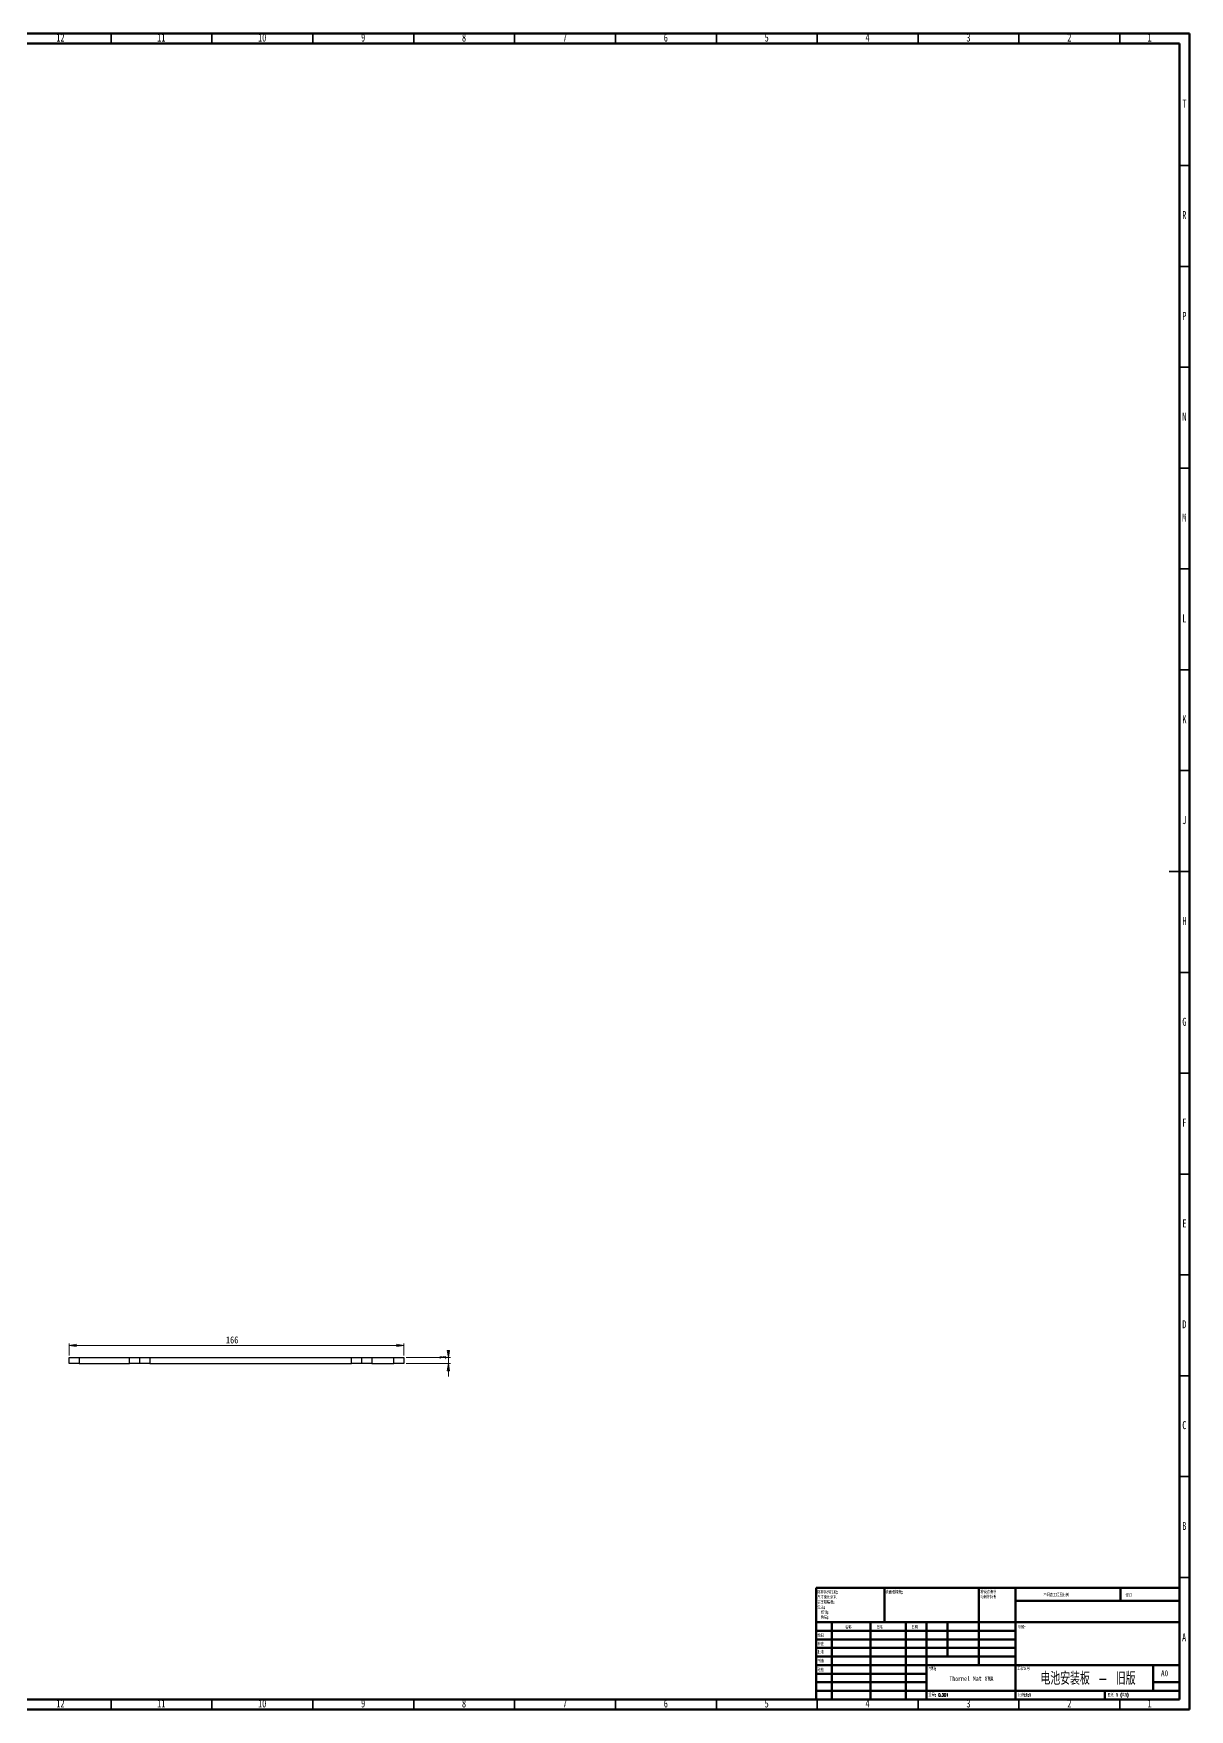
# Model space of a CAD drawing. Header units: millimetres. Extents: x 15 to 1184, y 5 to 836.
# Drawn here: x 611 to 1184, y 5 to 836 of the extents above; entities that cross this region are included whole.
import ezdxf

# ---------------------------------------------------------------- set-up
doc = ezdxf.new("R2010")
doc.units = ezdxf.units.MM
doc.styles.add('SLDTEXTSTYLE0', font='TXT', dxfattribs={"width": 0.75})
doc.styles.add('SLDTEXTSTYLE1', font='TXT', dxfattribs={"width": 0.75, "bigfont": 'bigfont'})
doc.styles.add('SLDTEXTSTYLE2', font='TXT', dxfattribs={"width": 0.694444, "bigfont": 'bigfont'})
doc.styles.add('SLDTEXTSTYLE3', font='TXT', dxfattribs={"width": 0.7, "bigfont": 'bigfont'})
doc.dimstyles.new('SLDDIMSTYLE0', dxfattribs={"dimtxt": 3.5, "dimasz": 3.556, "dimexe": 0, "dimexo": 0.0625, "dimgap": 0.875, "dimtad": 1, "dimrnd": 1e-09, "dimzin": 12, "dimdsep": 46, "dimtxsty": 'SLDTEXTSTYLE0', "dimblk1": 'CLOSED', "dimblk2": 'CLOSED', "dimsah": 1, "dimcen": 0.09, "dimadec": 0, "dimazin": 3, "dimtfac": 1, "dimtofl": 0, "dimtmove": 0, "dimatfit": 3, "dimldrblk": 'CLOSED', "dimfxl": 1, "dimfrac": 2, "dimtolj": 1, "dimtzin": 12, "dimarcsym": 0})
doc.dimstyles.new('SLDDIMSTYLE1', dxfattribs={"dimtxt": 3.5, "dimasz": 3.556, "dimexe": 0, "dimexo": 0.0625, "dimgap": 0.875, "dimtad": 1, "dimrnd": 1e-09, "dimzin": 12, "dimdsep": 46, "dimtxsty": 'SLDTEXTSTYLE0', "dimblk1": 'CLOSED', "dimblk2": 'CLOSED', "dimsah": 1, "dimcen": 0.09, "dimadec": 0, "dimazin": 3, "dimtfac": 1, "dimtmove": 0, "dimatfit": 0, "dimldrblk": 'CLOSED', "dimfxl": 1, "dimfrac": 2, "dimtolj": 1, "dimtzin": 12, "dimarcsym": 0})

# ---------------------------------------------------------------- blocks, each defined once
blk = doc.blocks.new('SW_NOTE_0')
at = {"color": 0, "linetype": 'Continuous', "lineweight": 0, "char_height": 1.5, "attachment_point": 1, "style": 'SLDTEXTSTYLE1'}
for s, insert in [('\\M+18F9C\\M+194F1另\\M+18A4F\\M+18E77\\M+192E8:', (0, 1.93)), ('\\M+1955C\\M+196CA\\M+19165糙\\M+19378:', (0, -3.07)), ('\\M+18EDA\\M+190A1\\M+18E67\\M+19770\\M+19F7C\\M+195C4', (0, -0.57)), ('\\M+18CF6\\M+18DB7:', (0, -5.57)), ('线\\M+190AB:', (1.69, -8.07)), ('\\M+18A70\\M+19378:', (1.69, -10.57))]:
    blk.add_mtext(s, dxfattribs=dict(at, insert=insert))
blk = doc.blocks.new('SW_NOTE_1')
at = {"color": 0, "linetype": 'Continuous', "lineweight": 0, "char_height": 1.5, "attachment_point": 1, "style": 'SLDTEXTSTYLE1'}
for s, insert in [('\\M+18FAB锐边\\M+190B4\\M+18F9C', (0, 1.93)), ('\\M+196D1\\M+18E68\\M+19BF3\\M+190DC\\M+19266', (0, -0.57))]:
    blk.add_mtext(s, dxfattribs=dict(at, insert=insert))
blk = doc.blocks.new('_Closed')
at = {"color": 0, "linetype": 'ByBlock', "lineweight": -2}
for p, q in [((-1, 0.166667), (0, 0)), ((-1, 0.166667), (-1, -0.166667)), ((0, 0), (-1, -0.166667)), ((0, 0), (-1, 0))]:
    blk.add_line(p, q, dxfattribs=at)
blk = doc.blocks.new('_D_37')
at = {"color": 7, "linetype": 'Continuous', "lineweight": 18}
for p, q in [((628.69, 180.48), (628.69, 186.49)), ((628.69, 185.49), (794.69, 185.49)), ((794.69, 180.48), (794.69, 186.49))]:
    blk.add_line(p, q, dxfattribs=at)
at = {"color": 7, "linetype": 'Continuous', "lineweight": 18, "xscale": 3.556, "yscale": 3.556, "rotation": 180}
blk.add_blockref('_Closed', (628.69, 185.49, -31.58), dxfattribs=at)
at = {"color": 7, "linetype": 'Continuous', "lineweight": 18, "xscale": 3.556, "yscale": 3.556}
blk.add_blockref('_Closed', (794.69, 185.49, -31.58), dxfattribs=at)
at = {"color": 7, "linetype": 'Continuous', "lineweight": 18, "insert": (706.45, 190), "char_height": 3.5, "attachment_point": 1, "style": 'SLDTEXTSTYLE0'}
blk.add_mtext('166', dxfattribs=at)
blk = doc.blocks.new('_D_38')
at = {"color": 7, "linetype": 'Continuous', "lineweight": 18}
for p, q in [((795.69, 179.48), (817.69, 179.48)), ((795.69, 176.48), (817.69, 176.48)), ((816.69, 179.48), (816.69, 181.14)), ((816.69, 179.48), (816.69, 176.48)), ((816.69, 176.48), (816.69, 170.13))]:
    blk.add_line(p, q, dxfattribs=at)
at = {"color": 7, "linetype": 'Continuous', "lineweight": 18, "xscale": 3.556, "yscale": 3.556}
for p, rotation in [((816.69, 179.48, -31.58), 270), ((816.69, 176.48, -31.58), 90)]:
    blk.add_blockref('_Closed', p, dxfattribs=dict(at, rotation=rotation))
at = {"color": 7, "linetype": 'Continuous', "lineweight": 18, "insert": (812.18, 178.56), "char_height": 3.5, "attachment_point": 1, "rotation": 90, "style": 'SLDTEXTSTYLE0'}
blk.add_mtext('3', dxfattribs=at)

msp = doc.modelspace()

# ---------------------------------------------------------------- linework, layer by layer
at = {"color": 7, "linetype": 'Continuous', "lineweight": 70}
for p, q in [((15, 836), (1184, 836)), ((20, 831), (1179, 831)), ((1179, 831), (1179, 10)), ((1184, 836), (1184, 5)), ((1179, 10), (20, 10)), ((1184, 5), (15, 5))]:
    msp.add_line(p, q, dxfattribs=at)
at = {"color": 7, "linetype": 'Continuous', "lineweight": 35}
for p, q in [((649.5, 831), (649.5, 836)), ((699.5, 831), (699.5, 836)), ((749.5, 831), (749.5, 836)), ((799.5, 831), (799.5, 836)), ((849.5, 831), (849.5, 836)), ((899.5, 831), (899.5, 836)), ((949.5, 831), (949.5, 836)), ((999.5, 831), (999.5, 836)), ((1049.5, 831), (1049.5, 836)), ((1099.5, 831), (1099.5, 836)), ((1149.5, 831), (1149.5, 836)), ((1179, 770.5), (1184, 770.5)), ((1179, 720.5), (1184, 720.5)), ((1179, 670.5), (1184, 670.5)), ((1179, 620.5), (1184, 620.5)), ((1179, 570.5), (1184, 570.5)), ((1179, 520.5), (1184, 520.5)), ((1179, 470.5), (1184, 470.5)), ((1184, 420.5), (1174, 420.5)), ((1179, 420.5), (1184, 420.5)), ((1179, 370.5), (1184, 370.5)), ((1179, 320.5), (1184, 320.5)), ((1179, 270.5), (1184, 270.5)), ((1179, 220.5), (1184, 220.5)), ((1179, 170.5), (1184, 170.5)), ((1179, 120.5), (1184, 120.5)), ((1179, 70.5), (1184, 70.5)), ((649.5, 10), (649.5, 5)), ((699.5, 10), (699.5, 5)), ((749.5, 10), (749.5, 5)), ((799.5, 10), (799.5, 5)), ((849.5, 10), (849.5, 5)), ((899.5, 10), (899.5, 5)), ((949.5, 10), (949.5, 5)), ((999.5, 10), (999.5, 5)), ((1049.5, 10), (1049.5, 5)), ((1099.5, 10), (1099.5, 5)), ((1149.5, 10), (1149.5, 5))]:
    msp.add_line(p, q, dxfattribs=at)
at = {"color": 7, "linetype": 'Continuous', "lineweight": 25}
for p, q in [((628.687, 176.482), (628.687, 179.482)), ((628.687, 179.482), (633.687, 179.482)), ((633.687, 176.482), (628.687, 176.482)), ((633.687, 179.482), (633.687, 176.482)), ((633.687, 179.482), (658.687, 179.482)), ((633.687, 176.482), (658.687, 176.482)), ((658.687, 176.482), (658.687, 179.482)), ((658.687, 179.482), (663.687, 179.482)), ((663.687, 176.482), (658.687, 176.482)), ((663.687, 176.482), (663.687, 179.482)), ((663.687, 179.482), (668.687, 179.482)), ((668.687, 176.482), (663.687, 176.482)), ((668.687, 179.482), (668.687, 176.482)), ((668.687, 179.482), (768.687, 179.482)), ((668.687, 176.482), (768.687, 176.482)), ((768.687, 176.482), (768.687, 179.482)), ((768.687, 179.482), (773.687, 179.482)), ((773.687, 176.482), (768.687, 176.482)), ((773.687, 179.482), (773.687, 176.482)), ((773.687, 179.482), (778.687, 179.482)), ((778.687, 176.482), (773.687, 176.482)), ((778.687, 179.482), (778.687, 176.482)), ((778.687, 179.482), (789.687, 179.482)), ((778.687, 176.482), (789.687, 176.482)), ((789.687, 176.482), (789.687, 179.482)), ((789.687, 179.482), (794.687, 179.482)), ((794.687, 176.482), (789.687, 176.482)), ((794.687, 179.482), (794.687, 176.482))]:
    msp.add_line(p, q, dxfattribs=at)
at = {"color": 7, "linetype": 'Continuous', "lineweight": 50}
for p, q in [((999, 65.25), (1179, 65.25)), ((999, 65.25), (999, 10)), ((1032.8, 48.25), (1032.8, 65.25)), ((1079.6, 65.25), (1079.6, 27)), ((1097.8, 65.25), (1097.8, 10)), ((1179, 58.875), (1097.8, 58.875)), ((1149.8, 58.875), (1149.8, 65.25)), ((1179, 48.25), (999, 48.25)), ((1097.8, 44), (999, 44)), ((1006.8, 48.25), (1006.8, 10)), ((1025.991, 48.25), (1025.991, 10)), ((1043.399, 48.25), (1043.399, 10)), ((1053.6, 10), (1053.6, 48.25)), ((1064, 31.25), (1064, 48.25)), ((1097.8, 39.75), (999, 39.75)), ((1097.8, 35.5), (999, 35.5)), ((1097.8, 31.25), (999, 31.25)), ((1053.6, 27), (999, 27)), ((1053.6, 27), (1179, 27)), ((1166, 14.25), (1166, 27)), ((1053.6, 22.75), (999, 22.75)), ((1053.6, 18.5), (999, 18.5)), ((1179, 18.5), (1166, 18.5)), ((999, 14.25), (1179, 14.25)), ((1142, 10), (1142, 14.25))]:
    msp.add_line(p, q, dxfattribs=at)

# ---------------------------------------------------------------- block references
at = {"color": 7, "linetype": 'Continuous', "lineweight": 0}
for name, p in [('SW_NOTE_0', (999.594, 61.987)), ('SW_NOTE_1', (1080.309, 62.069))]:
    msp.add_blockref(name, p, dxfattribs=at)

# ---------------------------------------------------------------- texts
for s, insert, char_height, attachment_point, style in [('12', (624.42, 835.971), 3.9688, 2, 'SLDTEXTSTYLE0'), ('11', (674.42, 835.971), 3.9688, 2, 'SLDTEXTSTYLE0'), ('10', (724.42, 835.971), 3.9688, 2, 'SLDTEXTSTYLE0'), ('9', (774.46, 835.971), 3.969, 2, 'SLDTEXTSTYLE0'), ('8', (824.46, 835.971), 3.969, 2, 'SLDTEXTSTYLE0'), ('7', (874.46, 835.971), 3.969, 2, 'SLDTEXTSTYLE0'), ('6', (924.46, 835.971), 3.969, 2, 'SLDTEXTSTYLE0'), ('5', (974.46, 835.971), 3.969, 2, 'SLDTEXTSTYLE0'), ('4', (1024.46, 835.971), 3.969, 2, 'SLDTEXTSTYLE0'), ('3', (1074.46, 835.971), 3.969, 2, 'SLDTEXTSTYLE0'), ('2', (1124.46, 835.971), 3.969, 2, 'SLDTEXTSTYLE0'), ('1', (1164.21, 835.971), 3.969, 2, 'SLDTEXTSTYLE0'), ('T', (1181.488, 803.221), 3.969, 2, 'SLDTEXTSTYLE0'), ('R', (1181.444, 747.971), 3.969, 2, 'SLDTEXTSTYLE0'), ('P', (1181.485, 697.971), 3.969, 2, 'SLDTEXTSTYLE0'), ('N', (1181.464, 647.971), 3.969, 2, 'SLDTEXTSTYLE0'), ('M', (1181.362, 597.971), 3.969, 2, 'SLDTEXTSTYLE0'), ('L', (1181.455, 547.971), 3.969, 2, 'SLDTEXTSTYLE0'), ('K', (1181.489, 497.971), 3.969, 2, 'SLDTEXTSTYLE0'), ('J', (1181.465, 447.971), 3.969, 2, 'SLDTEXTSTYLE0'), ('H', (1181.49, 397.971), 3.969, 2, 'SLDTEXTSTYLE0'), ('G', (1181.487, 347.971), 3.969, 2, 'SLDTEXTSTYLE0'), ('F', (1181.458, 297.971), 3.969, 2, 'SLDTEXTSTYLE0'), ('E', (1181.508, 247.971), 3.969, 2, 'SLDTEXTSTYLE0'), ('D', (1181.453, 197.971), 3.969, 2, 'SLDTEXTSTYLE0'), ('C', (1181.459, 147.971), 3.969, 2, 'SLDTEXTSTYLE0'), ('B', (1181.471, 97.971), 3.969, 2, 'SLDTEXTSTYLE0'), ('\\M+1955C\\M+196CA\\M+19165糙\\M+19378:', (1033.371, 63.919), 1.5, 1, 'SLDTEXTSTYLE1'), ('\\M+19573调\\M+190AE\\M+18D48\\M+192F6图\\M+194E4\\M+197E1', (1111.615, 62.533), 1.5, 1, 'SLDTEXTSTYLE1'), ('\\M+18F43订', (1152.328, 62.335), 1.5, 1, 'SLDTEXTSTYLE1'), ('绘\\M+190A7', (999.685, 42.43), 1.5, 1, 'SLDTEXTSTYLE1'), ('\\M+196BC\\M+18FCC', (1013.322, 46.501), 1.5, 1, 'SLDTEXTSTYLE1'), ('签\\M+196BC', (1029.034, 46.562), 1.5, 1, 'SLDTEXTSTYLE1'), ('\\M+193FA\\M+18AFA', (1046.215, 46.576), 1.5, 1, 'SLDTEXTSTYLE1'), ('标题:', (1098.956, 46.576), 1.5, 1, 'SLDTEXTSTYLE1'), ('A', (1181.34, 42.721), 3.969, 2, 'SLDTEXTSTYLE0'), ('\\M+194E1\\M+18F79', (999.622, 34.177), 1.5, 1, 'SLDTEXTSTYLE1'), ('检查', (999.624, 38.154), 1.5, 1, 'SLDTEXTSTYLE1'), ('验检', (999.677, 25.35), 1.5, 1, 'SLDTEXTSTYLE1'), ('\\M+190A7\\M+191A2', (999.682, 29.734), 1.5, 1, 'SLDTEXTSTYLE1'), ('\\M+18DDE\\M+197BF:', (1054.646, 25.986), 1.5, 1, 'SLDTEXTSTYLE1'), ('\\M+18D48\\M+192F6图\\M+18D86', (1098.629, 25.986), 1.5, 1, 'SLDTEXTSTYLE1'), ('Thornel Mat VMA', (1075.917, 21.486), 2.38125, 2, 'SLDTEXTSTYLE0'), ('电\\M+19272\\M+188C0\\M+19195\\M+194C2 - \\M+18B8C\\M+194C5', (1133.707, 23.607), 6.35, 2, 'SLDTEXTSTYLE3'), ('A0', (1169.871, 24.406), 2.9104, 1, 'SLDTEXTSTYLE0'), ('12', (624.42, 9.971), 3.9688, 2, 'SLDTEXTSTYLE0'), ('11', (674.42, 9.971), 3.9688, 2, 'SLDTEXTSTYLE0'), ('10', (724.42, 9.971), 3.9688, 2, 'SLDTEXTSTYLE0'), ('9', (774.46, 9.971), 3.969, 2, 'SLDTEXTSTYLE0'), ('8', (824.46, 9.971), 3.969, 2, 'SLDTEXTSTYLE0'), ('7', (874.46, 9.971), 3.969, 2, 'SLDTEXTSTYLE0'), ('6', (924.46, 9.971), 3.969, 2, 'SLDTEXTSTYLE0'), ('5', (974.46, 9.971), 3.969, 2, 'SLDTEXTSTYLE0'), ('4', (1024.46, 9.971), 3.969, 2, 'SLDTEXTSTYLE0'), ('\\M+18F64\\M+197CA: 0.301', (1054.618, 12.949), 1.4986, 1, 'SLDTEXTSTYLE1'), ('3', (1074.46, 9.971), 3.969, 2, 'SLDTEXTSTYLE0'), ('\\M+194E4\\M+197E1:1:1', (1099.074, 12.9), 1.5, 1, 'SLDTEXTSTYLE1'), ('2', (1124.46, 9.971), 3.969, 2, 'SLDTEXTSTYLE0'), ('图纸 1 (\\M+18BA41)', (1143.478, 12.9), 1.5, 1, 'SLDTEXTSTYLE2'), ('1', (1164.21, 9.971), 3.969, 2, 'SLDTEXTSTYLE0')]:
    msp.add_mtext(s, dxfattribs=dict(at, insert=insert, char_height=char_height, attachment_point=attachment_point, style=style))

# ---------------------------------------------------------------- dimensions: what is measured, and where the dimension line sits
at = {"color": 7, "linetype": 'Continuous', "lineweight": 18}
dim = msp.add_linear_dim(base=(794.687, 185.489), p1=(628.687, 179.482), p2=(794.687, 179.482), dimstyle='SLDDIMSTYLE0', dxfattribs=at)
dim.commit()
dim.dimension.update_dxf_attribs({"geometry": '_D_37', "text_midpoint": (710.33, 185.489), "dimtype": 160})
dim = msp.add_linear_dim(base=(816.687, 176.482), p1=(794.687, 179.482), p2=(794.687, 176.482), angle=90, dimstyle='SLDDIMSTYLE1', dxfattribs=at)
dim.commit()
dim.dimension.update_dxf_attribs({"geometry": '_D_38', "text_midpoint": (816.687, 179.849), "dimtype": 160})

doc.saveas('drawing.dxf')
